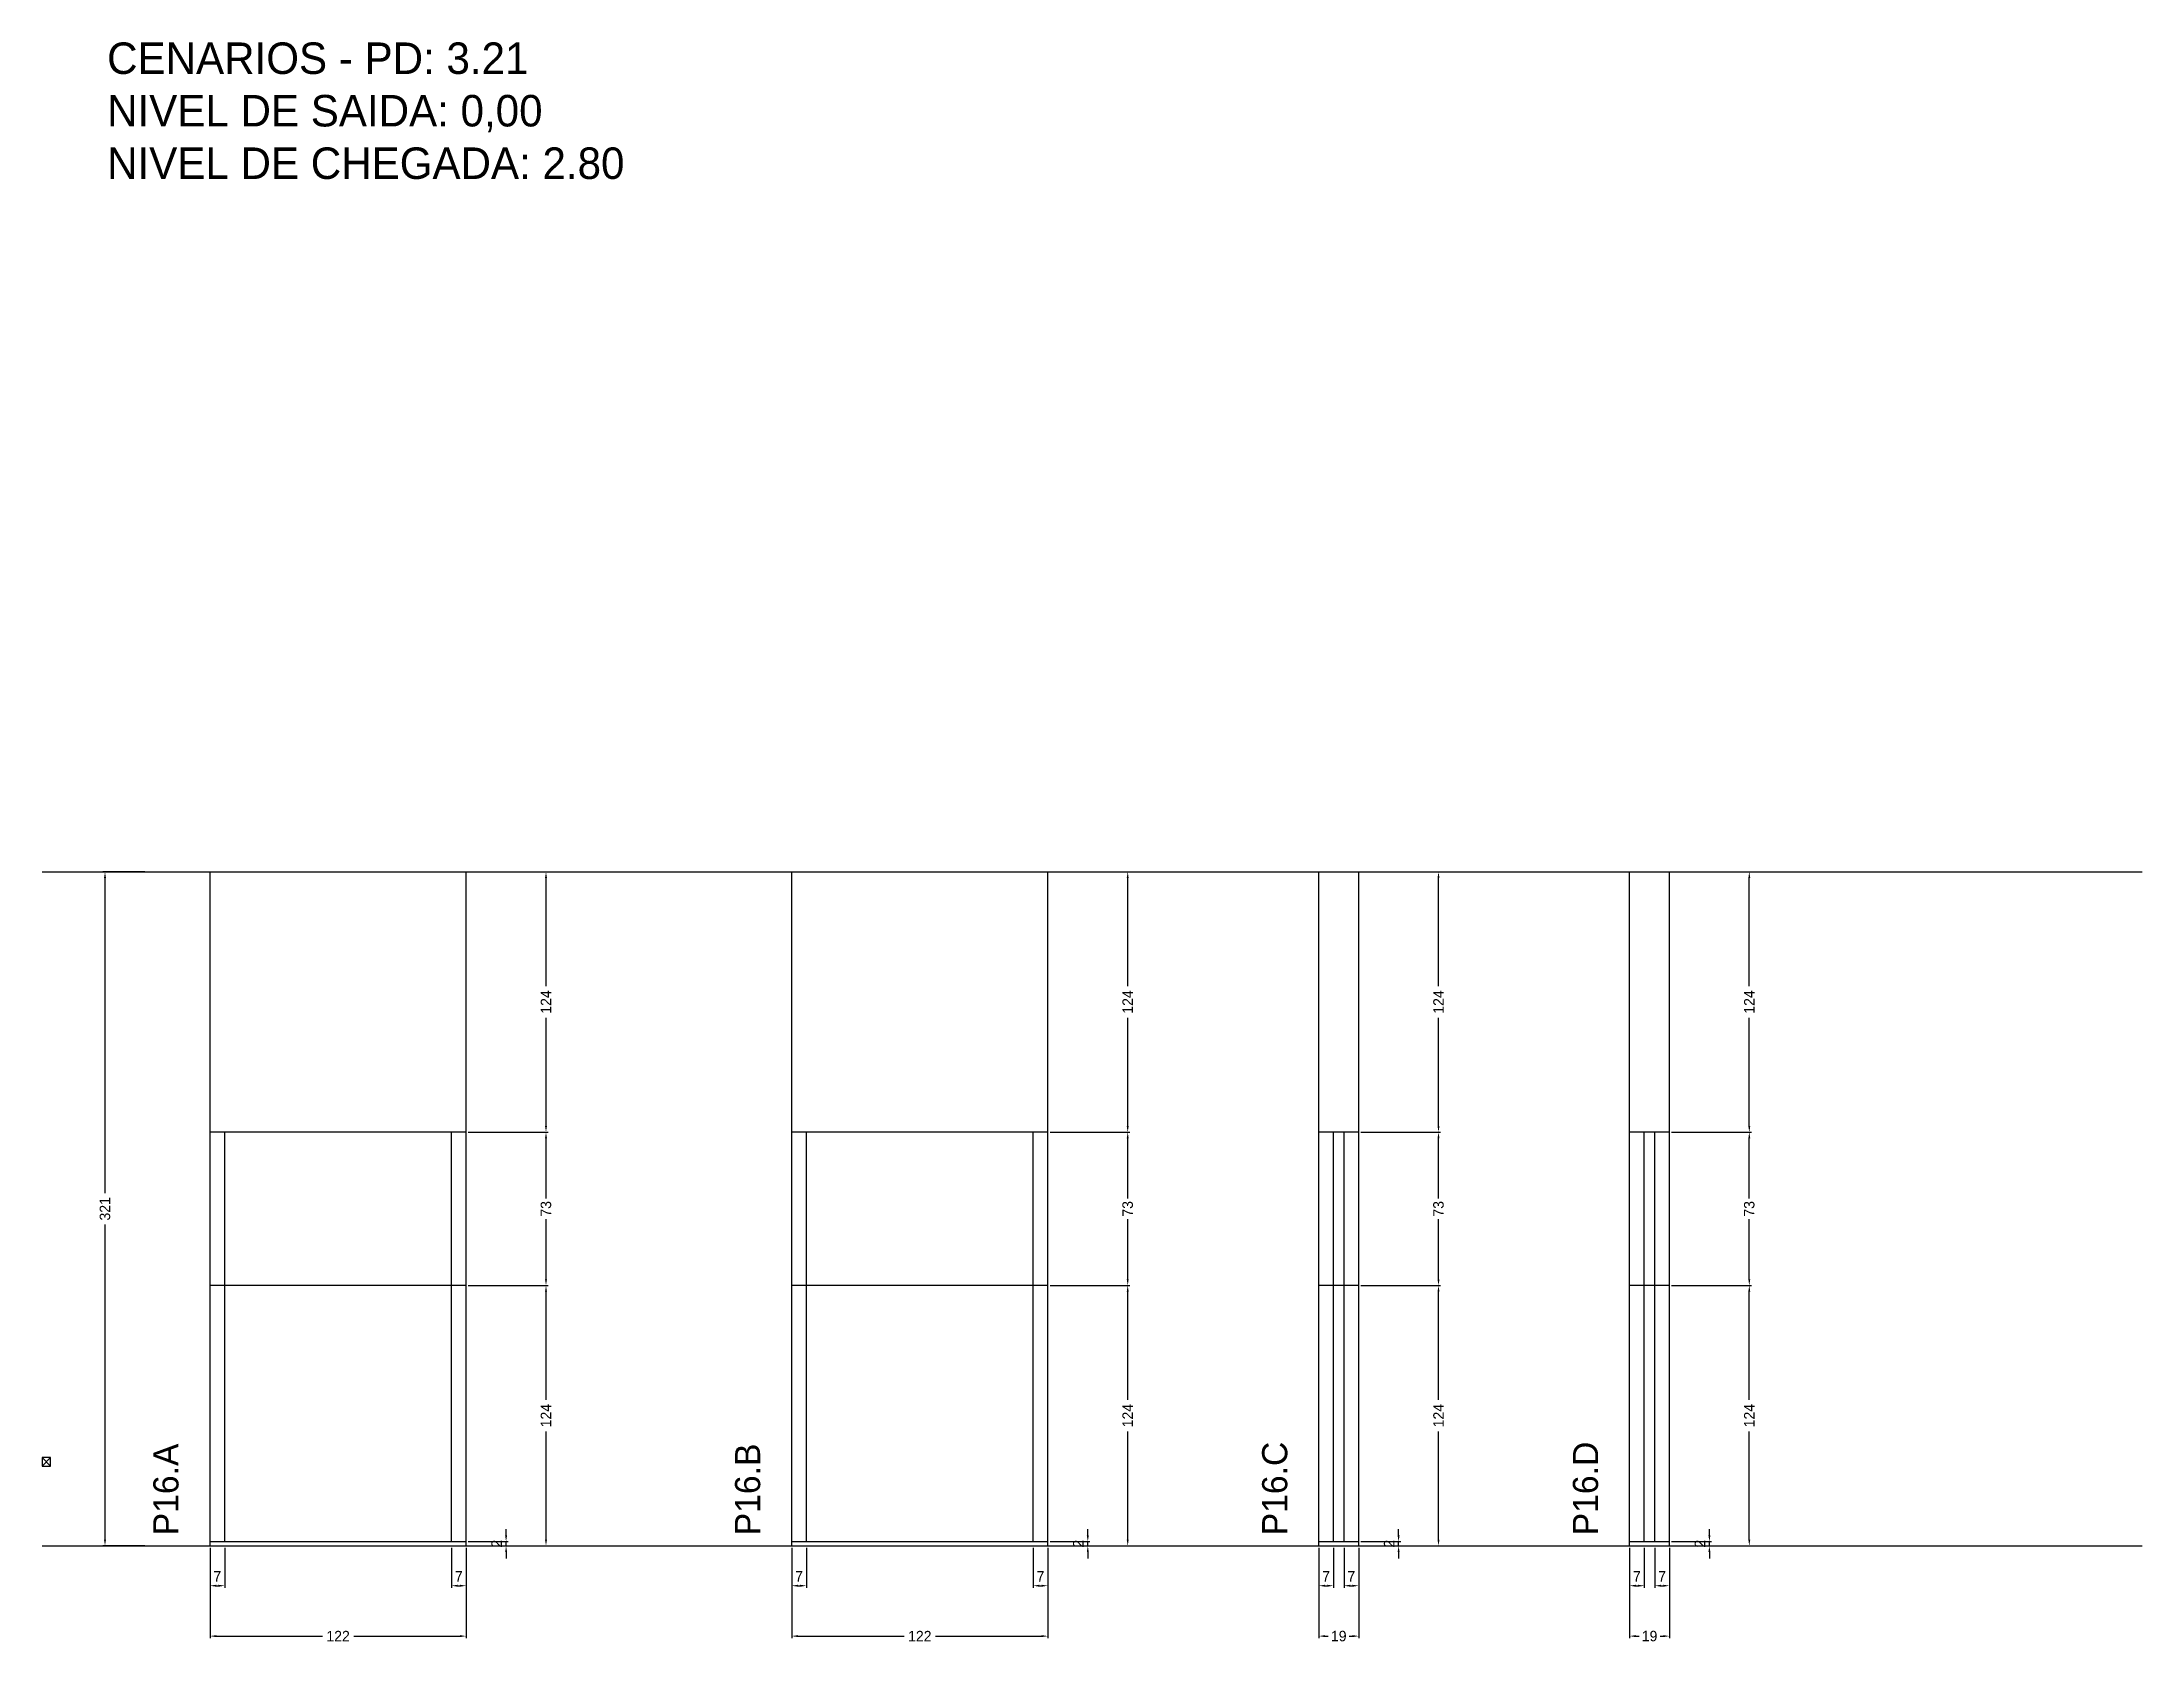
# Model space of a CAD drawing. Header units: centimetres. Extents: x 0 to 1000, y -467 to 295.
import ezdxf

# ---------------------------------------------------------------- set-up
doc = ezdxf.new("R2010")
doc.units = ezdxf.units.CM
doc.linetypes.add('DASHED', pattern=[2, -2])
for name, color, linetype in [('COTA', 241, 'Continuous'), ('NOMENCLATURA', 7, 'Continuous'), ('Nível', 160, 'Continuous'), ('Painéis', 200, 'Continuous'), ('SARR_2.2x7', 40, 'Continuous')]:
    doc.layers.add(name, color=color, linetype=linetype)
doc.dimstyles.new('PAINEL-NOVA', dxfattribs={"dimtxt": 5, "dimasz": 3, "dimexe": 1, "dimexo": 1, "dimgap": 1, "dimtad": 1, "dimcen": 2.5, "dimazin": 3, "dimtfac": 1, "dimtmove": 0, "dimatfit": 3})

# ---------------------------------------------------------------- blocks, each defined once
blk = doc.blocks.new('_CLOSEDFILLED')
at = {"color": 0, "linetype": 'BYBLOCK'}
blk.add_solid([(-1, 0.16), (0, 0), (-1, -0.16)], dxfattribs=at)
blk = doc.blocks.new('*D1')
for p, q in [((49, -100), (29, -100)), ((30, -253), (30, -103)), ((30, -418), (30, -268)), ((49, -421), (29, -421))]:
    blk.add_line(p, q)
at = {"layer": 'Defpoints'}
for p in [(50, -100), (30, -421), (50, -421)]:
    blk.add_point(p, dxfattribs=at)
at = {"layer": 'COTA', "xscale": 3, "yscale": 3}
for p, rotation in [((30, -100), 90), ((30, -421), 270)]:
    blk.add_blockref('_CLOSEDFILLED', p, dxfattribs=dict(at, rotation=rotation))
at = {"layer": 'COTA', "insert": (30, -260.5), "char_height": 5, "attachment_point": 5, "rotation": 90}
blk.add_mtext('321', dxfattribs=at)
blk = doc.blocks.new('MULDURA')
at = {"layer": 'Paineis'}
for p, q in [((0, 0), (4, 4)), ((4, 0), (0, 4))]:
    blk.add_line(p, q, dxfattribs=at)
blk.add_lwpolyline([(0, 0), (4, 0), (4, 4), (0, 4)], close=True, dxfattribs=at)
blk = doc.blocks.new('*D3')
at = {"color": 4}
for p, q in [((203, -297), (241, -297)), ((240, -351.5), (240, -300)), ((240, -418), (240, -366.5)), ((203, -421), (241, -421))]:
    blk.add_line(p, q, dxfattribs=at)
at = {"layer": 'Defpoints'}
for p in [(202, -297), (202, -421), (240, -421)]:
    blk.add_point(p, dxfattribs=at)
at = {"layer": 'COTA', "color": 4, "xscale": 3, "yscale": 3}
for p, rotation in [((240, -297), 90), ((240, -421), 270)]:
    blk.add_blockref('_CLOSEDFILLED', p, dxfattribs=dict(at, rotation=rotation))
at = {"layer": 'COTA', "color": 4, "insert": (240, -359), "char_height": 5, "attachment_point": 5, "rotation": 90}
blk.add_mtext('124', dxfattribs=at)
blk = doc.blocks.new('*D4')
at = {"color": 4}
for p, q in [((203, -224), (241, -224)), ((240, -255.5), (240, -227)), ((240, -294), (240, -265.5)), ((203, -297), (241, -297))]:
    blk.add_line(p, q, dxfattribs=at)
at = {"layer": 'Defpoints'}
for p in [(202, -224), (202, -297), (240, -297)]:
    blk.add_point(p, dxfattribs=at)
at = {"layer": 'COTA', "color": 4, "xscale": 3, "yscale": 3}
for p, rotation in [((240, -224), 90), ((240, -297), 270)]:
    blk.add_blockref('_CLOSEDFILLED', p, dxfattribs=dict(at, rotation=rotation))
at = {"layer": 'COTA', "color": 4, "insert": (240, -260.5), "char_height": 5, "attachment_point": 5, "rotation": 90}
blk.add_mtext('73', dxfattribs=at)
blk = doc.blocks.new('*D5')
at = {"color": 4}
for p, q in [((203, -100), (241, -100)), ((240, -154.5), (240, -103)), ((240, -221), (240, -169.5)), ((203, -224), (241, -224))]:
    blk.add_line(p, q, dxfattribs=at)
at = {"layer": 'Defpoints'}
for p in [(202, -100), (202, -224), (240, -224)]:
    blk.add_point(p, dxfattribs=at)
at = {"layer": 'COTA', "color": 4, "xscale": 3, "yscale": 3}
for p, rotation in [((240, -100), 90), ((240, -224), 270)]:
    blk.add_blockref('_CLOSEDFILLED', p, dxfattribs=dict(at, rotation=rotation))
at = {"layer": 'COTA', "color": 4, "insert": (240, -162), "char_height": 5, "attachment_point": 5, "rotation": 90}
blk.add_mtext('124', dxfattribs=at)
blk = doc.blocks.new('*D6')
at = {"color": 4}
for p, q in [((80, -422), (80, -441)), ((87, -422), (87, -441)), ((83, -440), (84, -440))]:
    blk.add_line(p, q, dxfattribs=at)
at = {"layer": 'Defpoints'}
for p in [(80, -421), (87, -421), (80, -440)]:
    blk.add_point(p, dxfattribs=at)
at = {"layer": 'COTA', "color": 4, "xscale": 3, "yscale": 3, "rotation": 180}
blk.add_blockref('_CLOSEDFILLED', (80, -440), dxfattribs=at)
at = {"layer": 'COTA', "color": 4, "xscale": 3, "yscale": 3}
blk.add_blockref('_CLOSEDFILLED', (87, -440), dxfattribs=at)
at = {"layer": 'COTA', "color": 4, "insert": (83.5, -435.5), "char_height": 5, "attachment_point": 5}
blk.add_mtext('7', dxfattribs=at)
blk = doc.blocks.new('*D7')
at = {"color": 4}
for p, q in [((195, -422), (195, -441)), ((202, -422), (202, -441)), ((198, -440), (199, -440))]:
    blk.add_line(p, q, dxfattribs=at)
at = {"layer": 'Defpoints'}
for p in [(195, -421), (202, -421), (195, -440)]:
    blk.add_point(p, dxfattribs=at)
at = {"layer": 'COTA', "color": 4, "xscale": 3, "yscale": 3, "rotation": 180}
blk.add_blockref('_CLOSEDFILLED', (195, -440), dxfattribs=at)
at = {"layer": 'COTA', "color": 4, "xscale": 3, "yscale": 3}
blk.add_blockref('_CLOSEDFILLED', (202, -440), dxfattribs=at)
at = {"layer": 'COTA', "color": 4, "insert": (198.5, -435.5), "char_height": 5, "attachment_point": 5}
blk.add_mtext('7', dxfattribs=at)
blk = doc.blocks.new('*D8')
at = {"color": 4}
for p, q in [((80, -422), (80, -465)), ((202, -422), (202, -465)), ((83, -464), (133.5, -464)), ((148.5, -464), (199, -464))]:
    blk.add_line(p, q, dxfattribs=at)
at = {"layer": 'Defpoints'}
for p in [(80, -421), (202, -421), (80, -464)]:
    blk.add_point(p, dxfattribs=at)
at = {"layer": 'COTA', "color": 4, "xscale": 3, "yscale": 3, "rotation": 180}
blk.add_blockref('_CLOSEDFILLED', (80, -464), dxfattribs=at)
at = {"layer": 'COTA', "color": 4, "xscale": 3, "yscale": 3}
blk.add_blockref('_CLOSEDFILLED', (202, -464), dxfattribs=at)
at = {"layer": 'COTA', "color": 4, "insert": (141, -464), "char_height": 5, "attachment_point": 5}
blk.add_mtext('122', dxfattribs=at)
blk = doc.blocks.new('*D10')
at = {"color": 4}
for p, q in [((480, -297), (518, -297)), ((517, -351.5), (517, -300)), ((517, -418), (517, -366.5)), ((480, -421), (518, -421))]:
    blk.add_line(p, q, dxfattribs=at)
at = {"layer": 'Defpoints'}
for p in [(479, -297), (479, -421), (517, -421)]:
    blk.add_point(p, dxfattribs=at)
at = {"layer": 'COTA', "color": 4, "xscale": 3, "yscale": 3}
for p, rotation in [((517, -297), 90), ((517, -421), 270)]:
    blk.add_blockref('_CLOSEDFILLED', p, dxfattribs=dict(at, rotation=rotation))
at = {"layer": 'COTA', "color": 4, "insert": (517, -359), "char_height": 5, "attachment_point": 5, "rotation": 90}
blk.add_mtext('124', dxfattribs=at)
blk = doc.blocks.new('*D11')
at = {"color": 4}
for p, q in [((480, -224), (518, -224)), ((517, -255.5), (517, -227)), ((517, -294), (517, -265.5)), ((480, -297), (518, -297))]:
    blk.add_line(p, q, dxfattribs=at)
at = {"layer": 'Defpoints'}
for p in [(479, -224), (479, -297), (517, -297)]:
    blk.add_point(p, dxfattribs=at)
at = {"layer": 'COTA', "color": 4, "xscale": 3, "yscale": 3}
for p, rotation in [((517, -224), 90), ((517, -297), 270)]:
    blk.add_blockref('_CLOSEDFILLED', p, dxfattribs=dict(at, rotation=rotation))
at = {"layer": 'COTA', "color": 4, "insert": (517, -260.5), "char_height": 5, "attachment_point": 5, "rotation": 90}
blk.add_mtext('73', dxfattribs=at)
blk = doc.blocks.new('*D12')
at = {"color": 4}
for p, q in [((480, -100), (518, -100)), ((517, -154.5), (517, -103)), ((517, -221), (517, -169.5)), ((480, -224), (518, -224))]:
    blk.add_line(p, q, dxfattribs=at)
at = {"layer": 'Defpoints'}
for p in [(479, -100), (479, -224), (517, -224)]:
    blk.add_point(p, dxfattribs=at)
at = {"layer": 'COTA', "color": 4, "xscale": 3, "yscale": 3}
for p, rotation in [((517, -100), 90), ((517, -224), 270)]:
    blk.add_blockref('_CLOSEDFILLED', p, dxfattribs=dict(at, rotation=rotation))
at = {"layer": 'COTA', "color": 4, "insert": (517, -162), "char_height": 5, "attachment_point": 5, "rotation": 90}
blk.add_mtext('124', dxfattribs=at)
blk = doc.blocks.new('*D13')
at = {"color": 4}
for p, q in [((357, -422), (357, -441)), ((364, -422), (364, -441)), ((360, -440), (361, -440))]:
    blk.add_line(p, q, dxfattribs=at)
at = {"layer": 'Defpoints'}
for p in [(357, -421), (364, -421), (357, -440)]:
    blk.add_point(p, dxfattribs=at)
at = {"layer": 'COTA', "color": 4, "xscale": 3, "yscale": 3, "rotation": 180}
blk.add_blockref('_CLOSEDFILLED', (357, -440), dxfattribs=at)
at = {"layer": 'COTA', "color": 4, "xscale": 3, "yscale": 3}
blk.add_blockref('_CLOSEDFILLED', (364, -440), dxfattribs=at)
at = {"layer": 'COTA', "color": 4, "insert": (360.5, -435.5), "char_height": 5, "attachment_point": 5}
blk.add_mtext('7', dxfattribs=at)
blk = doc.blocks.new('*D14')
at = {"color": 4}
for p, q in [((472, -422), (472, -441)), ((479, -422), (479, -441)), ((475, -440), (476, -440))]:
    blk.add_line(p, q, dxfattribs=at)
at = {"layer": 'Defpoints'}
for p in [(472, -421), (479, -421), (472, -440)]:
    blk.add_point(p, dxfattribs=at)
at = {"layer": 'COTA', "color": 4, "xscale": 3, "yscale": 3, "rotation": 180}
blk.add_blockref('_CLOSEDFILLED', (472, -440), dxfattribs=at)
at = {"layer": 'COTA', "color": 4, "xscale": 3, "yscale": 3}
blk.add_blockref('_CLOSEDFILLED', (479, -440), dxfattribs=at)
at = {"layer": 'COTA', "color": 4, "insert": (475.5, -435.5), "char_height": 5, "attachment_point": 5}
blk.add_mtext('7', dxfattribs=at)
blk = doc.blocks.new('*D15')
at = {"color": 4}
for p, q in [((357, -422), (357, -465)), ((479, -422), (479, -465)), ((360, -464), (410.5, -464)), ((425.5, -464), (476, -464))]:
    blk.add_line(p, q, dxfattribs=at)
at = {"layer": 'Defpoints'}
for p in [(357, -421), (479, -421), (357, -464)]:
    blk.add_point(p, dxfattribs=at)
at = {"layer": 'COTA', "color": 4, "xscale": 3, "yscale": 3, "rotation": 180}
blk.add_blockref('_CLOSEDFILLED', (357, -464), dxfattribs=at)
at = {"layer": 'COTA', "color": 4, "xscale": 3, "yscale": 3}
blk.add_blockref('_CLOSEDFILLED', (479, -464), dxfattribs=at)
at = {"layer": 'COTA', "color": 4, "insert": (418, -464), "char_height": 5, "attachment_point": 5}
blk.add_mtext('122', dxfattribs=at)
blk = doc.blocks.new('*D17')
at = {"color": 4}
for p, q in [((628, -297), (666, -297)), ((665, -351.5), (665, -300)), ((665, -418), (665, -366.5)), ((628, -421), (666, -421))]:
    blk.add_line(p, q, dxfattribs=at)
at = {"layer": 'Defpoints'}
for p in [(627, -297), (627, -421), (665, -421)]:
    blk.add_point(p, dxfattribs=at)
at = {"layer": 'COTA', "color": 4, "xscale": 3, "yscale": 3}
for p, rotation in [((665, -297), 90), ((665, -421), 270)]:
    blk.add_blockref('_CLOSEDFILLED', p, dxfattribs=dict(at, rotation=rotation))
at = {"layer": 'COTA', "color": 4, "insert": (665, -359), "char_height": 5, "attachment_point": 5, "rotation": 90}
blk.add_mtext('124', dxfattribs=at)
blk = doc.blocks.new('*D18')
at = {"color": 4}
for p, q in [((628, -224), (666, -224)), ((665, -255.5), (665, -227)), ((665, -294), (665, -265.5)), ((628, -297), (666, -297))]:
    blk.add_line(p, q, dxfattribs=at)
at = {"layer": 'Defpoints'}
for p in [(627, -224), (627, -297), (665, -297)]:
    blk.add_point(p, dxfattribs=at)
at = {"layer": 'COTA', "color": 4, "xscale": 3, "yscale": 3}
for p, rotation in [((665, -224), 90), ((665, -297), 270)]:
    blk.add_blockref('_CLOSEDFILLED', p, dxfattribs=dict(at, rotation=rotation))
at = {"layer": 'COTA', "color": 4, "insert": (665, -260.5), "char_height": 5, "attachment_point": 5, "rotation": 90}
blk.add_mtext('73', dxfattribs=at)
blk = doc.blocks.new('*D19')
at = {"color": 4}
for p, q in [((628, -100), (666, -100)), ((665, -154.5), (665, -103)), ((665, -221), (665, -169.5)), ((628, -224), (666, -224))]:
    blk.add_line(p, q, dxfattribs=at)
at = {"layer": 'Defpoints'}
for p in [(627, -100), (627, -224), (665, -224)]:
    blk.add_point(p, dxfattribs=at)
at = {"layer": 'COTA', "color": 4, "xscale": 3, "yscale": 3}
for p, rotation in [((665, -100), 90), ((665, -224), 270)]:
    blk.add_blockref('_CLOSEDFILLED', p, dxfattribs=dict(at, rotation=rotation))
at = {"layer": 'COTA', "color": 4, "insert": (665, -162), "char_height": 5, "attachment_point": 5, "rotation": 90}
blk.add_mtext('124', dxfattribs=at)
blk = doc.blocks.new('*D20')
at = {"color": 4}
for p, q in [((608, -422), (608, -441)), ((615, -422), (615, -441)), ((611, -440), (612, -440))]:
    blk.add_line(p, q, dxfattribs=at)
at = {"layer": 'Defpoints'}
for p in [(608, -421), (615, -421), (608, -440)]:
    blk.add_point(p, dxfattribs=at)
at = {"layer": 'COTA', "color": 4, "xscale": 3, "yscale": 3, "rotation": 180}
blk.add_blockref('_CLOSEDFILLED', (608, -440), dxfattribs=at)
at = {"layer": 'COTA', "color": 4, "xscale": 3, "yscale": 3}
blk.add_blockref('_CLOSEDFILLED', (615, -440), dxfattribs=at)
at = {"layer": 'COTA', "color": 4, "insert": (611.5, -435.5), "char_height": 5, "attachment_point": 5}
blk.add_mtext('7', dxfattribs=at)
blk = doc.blocks.new('*D21')
at = {"color": 4}
for p, q in [((620, -422), (620, -441)), ((627, -422), (627, -441)), ((623, -440), (624, -440))]:
    blk.add_line(p, q, dxfattribs=at)
at = {"layer": 'Defpoints'}
for p in [(620, -421), (627, -421), (620, -440)]:
    blk.add_point(p, dxfattribs=at)
at = {"layer": 'COTA', "color": 4, "xscale": 3, "yscale": 3, "rotation": 180}
blk.add_blockref('_CLOSEDFILLED', (620, -440), dxfattribs=at)
at = {"layer": 'COTA', "color": 4, "xscale": 3, "yscale": 3}
blk.add_blockref('_CLOSEDFILLED', (627, -440), dxfattribs=at)
at = {"layer": 'COTA', "color": 4, "insert": (623.5, -435.5), "char_height": 5, "attachment_point": 5}
blk.add_mtext('7', dxfattribs=at)
blk = doc.blocks.new('*D22')
at = {"color": 4}
for p, q in [((608, -422), (608, -465)), ((627, -422), (627, -465)), ((611, -464), (612.5, -464)), ((622.5, -464), (624, -464))]:
    blk.add_line(p, q, dxfattribs=at)
at = {"layer": 'Defpoints'}
for p in [(608, -421), (627, -421), (608, -464)]:
    blk.add_point(p, dxfattribs=at)
at = {"layer": 'COTA', "color": 4, "xscale": 3, "yscale": 3, "rotation": 180}
blk.add_blockref('_CLOSEDFILLED', (608, -464), dxfattribs=at)
at = {"layer": 'COTA', "color": 4, "xscale": 3, "yscale": 3}
blk.add_blockref('_CLOSEDFILLED', (627, -464), dxfattribs=at)
at = {"layer": 'COTA', "color": 4, "insert": (617.5, -464), "char_height": 5, "attachment_point": 5}
blk.add_mtext('19', dxfattribs=at)
blk = doc.blocks.new('*D24')
at = {"color": 4}
for p, q in [((776, -297), (814, -297)), ((813, -351.5), (813, -300)), ((813, -418), (813, -366.5)), ((776, -421), (814, -421))]:
    blk.add_line(p, q, dxfattribs=at)
at = {"layer": 'Defpoints'}
for p in [(775, -297), (775, -421), (813, -421)]:
    blk.add_point(p, dxfattribs=at)
at = {"layer": 'COTA', "color": 4, "xscale": 3, "yscale": 3}
for p, rotation in [((813, -297), 90), ((813, -421), 270)]:
    blk.add_blockref('_CLOSEDFILLED', p, dxfattribs=dict(at, rotation=rotation))
at = {"layer": 'COTA', "color": 4, "insert": (813, -359), "char_height": 5, "attachment_point": 5, "rotation": 90}
blk.add_mtext('124', dxfattribs=at)
blk = doc.blocks.new('*D25')
at = {"color": 4}
for p, q in [((776, -224), (814, -224)), ((813, -255.5), (813, -227)), ((813, -294), (813, -265.5)), ((776, -297), (814, -297))]:
    blk.add_line(p, q, dxfattribs=at)
at = {"layer": 'Defpoints'}
for p in [(775, -224), (775, -297), (813, -297)]:
    blk.add_point(p, dxfattribs=at)
at = {"layer": 'COTA', "color": 4, "xscale": 3, "yscale": 3}
for p, rotation in [((813, -224), 90), ((813, -297), 270)]:
    blk.add_blockref('_CLOSEDFILLED', p, dxfattribs=dict(at, rotation=rotation))
at = {"layer": 'COTA', "color": 4, "insert": (813, -260.5), "char_height": 5, "attachment_point": 5, "rotation": 90}
blk.add_mtext('73', dxfattribs=at)
blk = doc.blocks.new('*D26')
at = {"color": 4}
for p, q in [((776, -100), (814, -100)), ((813, -154.5), (813, -103)), ((813, -221), (813, -169.5)), ((776, -224), (814, -224))]:
    blk.add_line(p, q, dxfattribs=at)
at = {"layer": 'Defpoints'}
for p in [(775, -100), (775, -224), (813, -224)]:
    blk.add_point(p, dxfattribs=at)
at = {"layer": 'COTA', "color": 4, "xscale": 3, "yscale": 3}
for p, rotation in [((813, -100), 90), ((813, -224), 270)]:
    blk.add_blockref('_CLOSEDFILLED', p, dxfattribs=dict(at, rotation=rotation))
at = {"layer": 'COTA', "color": 4, "insert": (813, -162), "char_height": 5, "attachment_point": 5, "rotation": 90}
blk.add_mtext('124', dxfattribs=at)
blk = doc.blocks.new('*D27')
at = {"color": 4}
for p, q in [((756, -422), (756, -441)), ((763, -422), (763, -441)), ((759, -440), (760, -440))]:
    blk.add_line(p, q, dxfattribs=at)
at = {"layer": 'Defpoints'}
for p in [(756, -421), (763, -421), (756, -440)]:
    blk.add_point(p, dxfattribs=at)
at = {"layer": 'COTA', "color": 4, "xscale": 3, "yscale": 3, "rotation": 180}
blk.add_blockref('_CLOSEDFILLED', (756, -440), dxfattribs=at)
at = {"layer": 'COTA', "color": 4, "xscale": 3, "yscale": 3}
blk.add_blockref('_CLOSEDFILLED', (763, -440), dxfattribs=at)
at = {"layer": 'COTA', "color": 4, "insert": (759.5, -435.5), "char_height": 5, "attachment_point": 5}
blk.add_mtext('7', dxfattribs=at)
blk = doc.blocks.new('*D28')
at = {"color": 4}
for p, q in [((768, -422), (768, -441)), ((775, -422), (775, -441)), ((771, -440), (772, -440))]:
    blk.add_line(p, q, dxfattribs=at)
at = {"layer": 'Defpoints'}
for p in [(768, -421), (775, -421), (768, -440)]:
    blk.add_point(p, dxfattribs=at)
at = {"layer": 'COTA', "color": 4, "xscale": 3, "yscale": 3, "rotation": 180}
blk.add_blockref('_CLOSEDFILLED', (768, -440), dxfattribs=at)
at = {"layer": 'COTA', "color": 4, "xscale": 3, "yscale": 3}
blk.add_blockref('_CLOSEDFILLED', (775, -440), dxfattribs=at)
at = {"layer": 'COTA', "color": 4, "insert": (771.5, -435.5), "char_height": 5, "attachment_point": 5}
blk.add_mtext('7', dxfattribs=at)
blk = doc.blocks.new('*D29')
at = {"color": 4}
for p, q in [((756, -422), (756, -465)), ((775, -422), (775, -465)), ((759, -464), (760.5, -464)), ((770.5, -464), (772, -464))]:
    blk.add_line(p, q, dxfattribs=at)
at = {"layer": 'Defpoints'}
for p in [(756, -421), (775, -421), (756, -464)]:
    blk.add_point(p, dxfattribs=at)
at = {"layer": 'COTA', "color": 4, "xscale": 3, "yscale": 3, "rotation": 180}
blk.add_blockref('_CLOSEDFILLED', (756, -464), dxfattribs=at)
at = {"layer": 'COTA', "color": 4, "xscale": 3, "yscale": 3}
blk.add_blockref('_CLOSEDFILLED', (775, -464), dxfattribs=at)
at = {"layer": 'COTA', "color": 4, "insert": (765.5, -464), "char_height": 5, "attachment_point": 5}
blk.add_mtext('19', dxfattribs=at)

msp = doc.modelspace()

# ---------------------------------------------------------------- linework, layer by layer
at = {"layer": 'COTA'}
for p, q in [((80, -224), (80, -100)), ((80, -100), (202, -100)), ((202, -224), (202, -100)), ((357, -224), (357, -100)), ((357, -100), (479, -100)), ((479, -224), (479, -100)), ((608, -224), (608, -100)), ((608, -100), (627, -100)), ((627, -224), (627, -100)), ((756, -224), (756, -100)), ((756, -100), (775, -100)), ((775, -224), (775, -100))]:
    msp.add_line(p, q, dxfattribs=at)
at = {"layer": 'Nível', "linetype": 'DASHED'}
for points in [[(0, -100), (1000, -100)], [(0, -421), (1000, -421)]]:
    msp.add_lwpolyline(points, dxfattribs=at)
at = {"layer": 'Painéis'}
for p, q in [((80, -421), (80, -224)), ((202, -224), (80, -224)), ((202, -421), (202, -224)), ((357, -421), (357, -224)), ((479, -224), (357, -224)), ((479, -421), (479, -224)), ((608, -421), (608, -224)), ((627, -224), (608, -224)), ((627, -421), (627, -224)), ((756, -421), (756, -224)), ((775, -224), (756, -224)), ((775, -421), (775, -224)), ((202, -297), (80, -297)), ((479, -297), (357, -297)), ((627, -297), (608, -297)), ((775, -297), (756, -297)), ((80, -419), (202, -419)), ((357, -419), (479, -419)), ((608, -419), (627, -419)), ((756, -419), (775, -419))]:
    msp.add_line(p, q, dxfattribs=at)
at = {"layer": 'SARR_2.2x7'}
for points in [[(87, -297), (87, -224)], [(195, -297), (195, -224)], [(364, -297), (364, -224)], [(472, -297), (472, -224)], [(615, -419), (615, -224)], [(620, -419), (620, -224)], [(763, -419), (763, -224)], [(768, -419), (768, -224)], [(87, -419), (87, -297)], [(195, -419), (195, -297)], [(364, -419), (364, -297)], [(472, -419), (472, -297)]]:
    msp.add_lwpolyline(points, dxfattribs=at)

# ---------------------------------------------------------------- block references
at = {"layer": 'COTA'}
msp.add_blockref('MULDURA', (0, -383), dxfattribs=at)

# ---------------------------------------------------------------- texts
at = {"layer": 'NOMENCLATURA'}
for s, p in [('CENARIOS - PD: 3.21', (31, 280)), ('NIVEL DE SAIDA: 0,00', (31, 255)), ('NIVEL DE CHEGADA: 2.80', (31, 230))]:
    msp.add_text(s, height=15, dxfattribs=at).set_placement(p)
for s, p in [('P16.A', (65, -416)), ('P16.B', (342, -416)), ('P16.C', (593, -416)), ('P16.D', (741, -416))]:
    msp.add_text(s, height=12, rotation=90, dxfattribs=at).set_placement(p)

# ---------------------------------------------------------------- dimensions: what is measured, and where the dimension line sits
at = {"layer": 'COTA'}
dim = msp.add_linear_dim(base=(30, -421), p1=(50, -421), p2=(50, -100), angle=90, dimstyle='PAINEL-NOVA', dxfattribs=at)
dim.commit()
dim.dimension.update_dxf_attribs({"geometry": '*D1', "text_midpoint": (30, -260.5)})
at = {"layer": 'COTA', "color": 4}
for base, p1, p2, picture, middle in [((240, -224), (202, -224), (202, -100), '*D5', (240, -162)), ((517, -224), (479, -224), (479, -100), '*D12', (517, -162)), ((665, -224), (627, -224), (627, -100), '*D19', (665, -162)), ((813, -224), (775, -224), (775, -100), '*D26', (813, -162)), ((240, -297), (202, -297), (202, -224), '*D4', (240, -260.5)), ((517, -297), (479, -297), (479, -224), '*D11', (517, -260.5)), ((665, -297), (627, -297), (627, -224), '*D18', (665, -260.5)), ((813, -297), (775, -297), (775, -224), '*D25', (813, -260.5)), ((240, -421), (202, -421), (202, -297), '*D3', (240, -359)), ((517, -421), (479, -421), (479, -297), '*D10', (517, -359)), ((665, -421), (627, -421), (627, -297), '*D17', (665, -359)), ((813, -421), (775, -421), (775, -297), '*D24', (813, -359))]:
    dim = msp.add_linear_dim(base=base, p1=p1, p2=p2, angle=90, dimstyle='PAINEL-NOVA', dxfattribs=at)
    dim.commit()
    dim.dimension.update_dxf_attribs({"geometry": picture, "text_midpoint": middle})
for base, p1, p2 in [((221, -421), (202, -421), (202, -419)), ((498, -421), (479, -421), (479, -419)), ((646, -421), (627, -421), (627, -419)), ((794, -421), (775, -421), (775, -419))]:
    msp.add_linear_dim(base=base, p1=p1, p2=p2, angle=90, dimstyle='PAINEL-NOVA', dxfattribs=at).render()
for base, p1, p2, picture, middle in [((80, -440), (80, -421), (87, -421), '*D6', (83.5, -435.5)), ((80, -464), (80, -421), (202, -421), '*D8', (141, -464)), ((195, -440), (195, -421), (202, -421), '*D7', (198.5, -435.5)), ((357, -440), (357, -421), (364, -421), '*D13', (360.5, -435.5)), ((357, -464), (357, -421), (479, -421), '*D15', (418, -464)), ((472, -440), (472, -421), (479, -421), '*D14', (475.5, -435.5)), ((608, -440), (608, -421), (615, -421), '*D20', (611.5, -435.5)), ((608, -464), (608, -421), (627, -421), '*D22', (617.5, -464)), ((620, -440), (620, -421), (627, -421), '*D21', (623.5, -435.5)), ((756, -440), (756, -421), (763, -421), '*D27', (759.5, -435.5)), ((756, -464), (756, -421), (775, -421), '*D29', (765.5, -464)), ((768, -440), (768, -421), (775, -421), '*D28', (771.5, -435.5))]:
    dim = msp.add_linear_dim(base=base, p1=p1, p2=p2, dimstyle='PAINEL-NOVA', dxfattribs=at)
    dim.commit()
    dim.dimension.update_dxf_attribs({"geometry": picture, "text_midpoint": middle})

doc.saveas('drawing.dxf')
